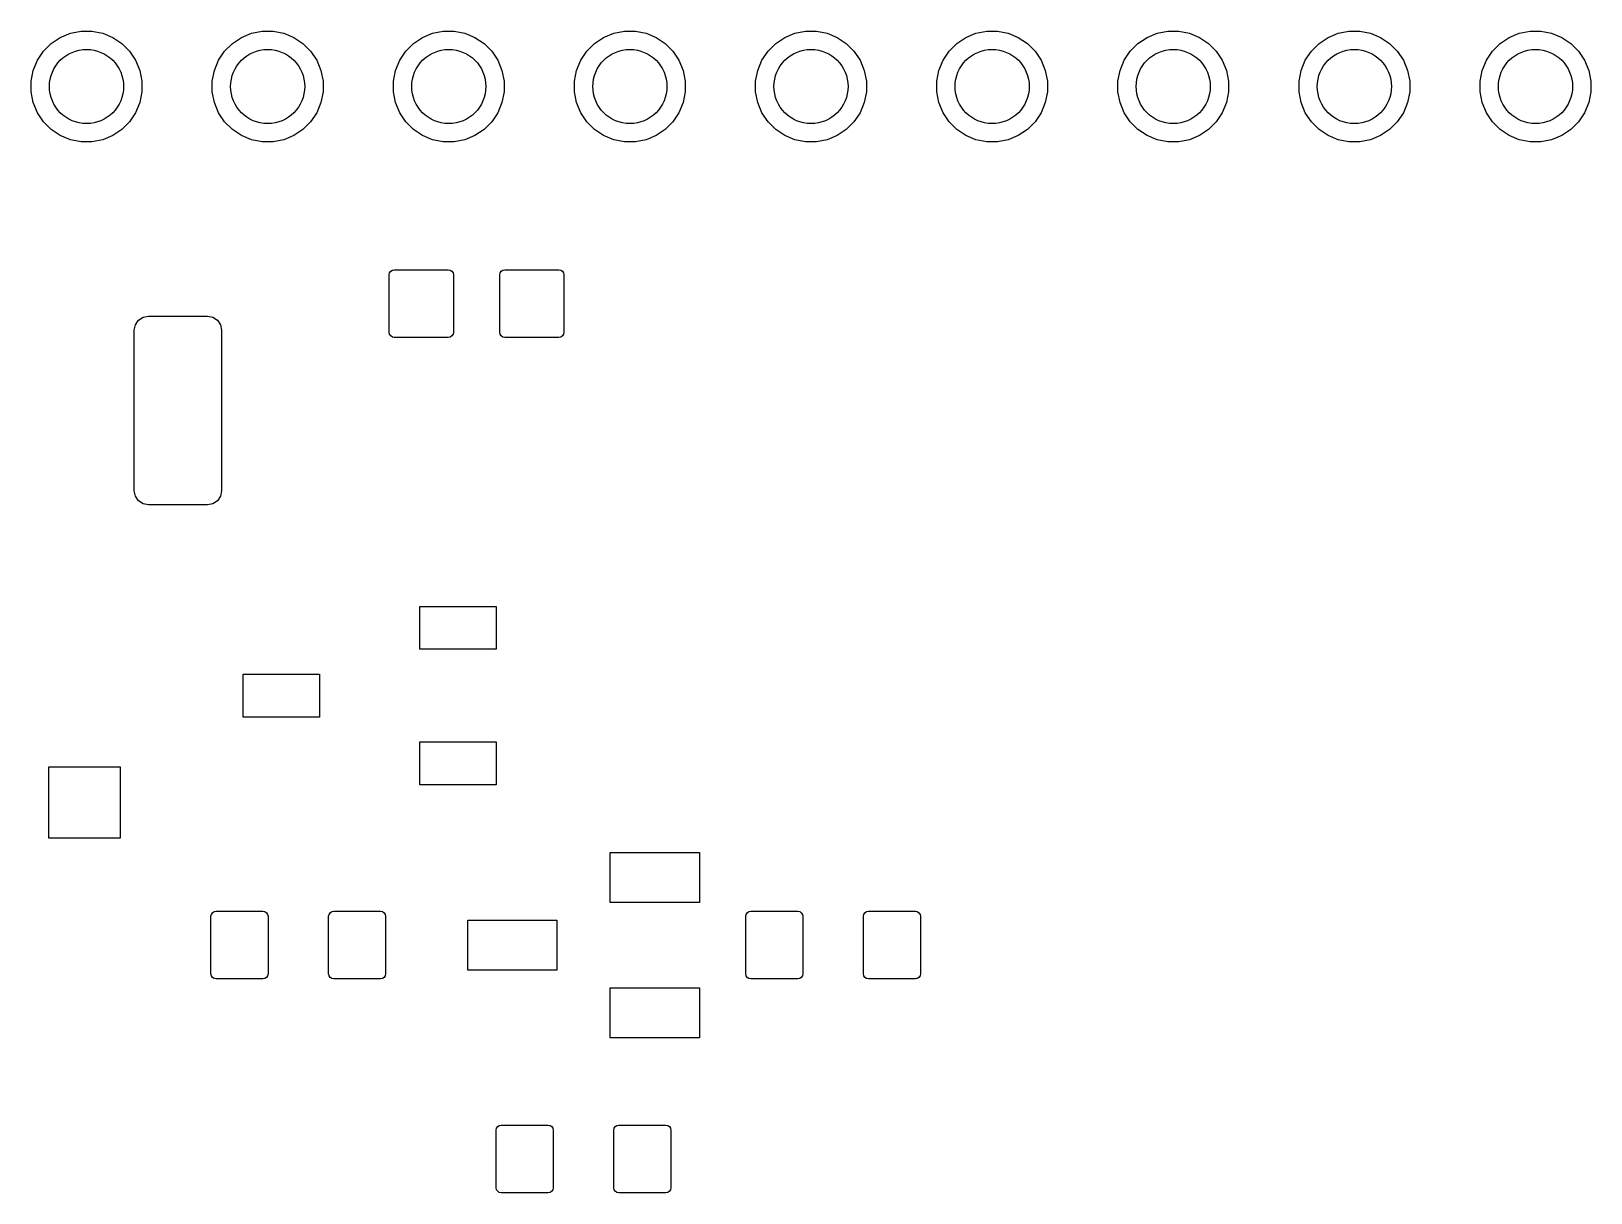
# Model space of a CAD drawing. Header units: inches. Extents: x 4.52 to 7.77, y -6.01 to -2.23.
# Drawn here: x 5.266 to 6.127, y -2.873 to -2.231 of the extents above; entities that cross this region are included whole.
import ezdxf

# ---------------------------------------------------------------- set-up
doc = ezdxf.new("R2010")
doc.units = ezdxf.units.IN
doc.header["$MEASUREMENT"] = 0
doc.layers.add('F.Mask', color=201, linetype='CONTINUOUS', true_color=0xd864ff)

msp = doc.modelspace()

# ---------------------------------------------------------------- linework, layer by layer
at = {"layer": 'F.Mask', "linetype": 'CONTINUOUS'}
for p, q in [((5.27272, -2.24253), (5.27698, -2.23827)), ((5.27698, -2.23827), (5.28198, -2.23493)), ((5.28198, -2.23493), (5.28754, -2.23262)), ((5.28754, -2.23262), (5.29345, -2.23145)), ((5.29345, -2.23145), (5.29947, -2.23145)), ((5.29947, -2.23145), (5.30537, -2.23262)), ((5.30537, -2.23262), (5.31093, -2.23493)), ((5.31093, -2.23493), (5.31594, -2.23827)), ((5.31594, -2.23827), (5.32019, -2.24253)), ((5.37272, -2.24253), (5.37698, -2.23827)), ((5.37698, -2.23827), (5.38198, -2.23493)), ((5.38198, -2.23493), (5.38754, -2.23262)), ((5.38754, -2.23262), (5.39345, -2.23145)), ((5.39345, -2.23145), (5.39947, -2.23145)), ((5.39947, -2.23145), (5.40537, -2.23262)), ((5.40537, -2.23262), (5.41093, -2.23493)), ((5.41093, -2.23493), (5.41594, -2.23827)), ((5.41594, -2.23827), (5.42019, -2.24253)), ((5.47272, -2.24253), (5.47698, -2.23827)), ((5.47698, -2.23827), (5.48198, -2.23493)), ((5.48198, -2.23493), (5.48754, -2.23262)), ((5.48754, -2.23262), (5.49345, -2.23145)), ((5.49345, -2.23145), (5.49947, -2.23145)), ((5.49947, -2.23145), (5.50537, -2.23262)), ((5.50537, -2.23262), (5.51093, -2.23493)), ((5.51093, -2.23493), (5.51594, -2.23827)), ((5.51594, -2.23827), (5.52019, -2.24253)), ((5.57272, -2.24253), (5.57698, -2.23827)), ((5.57698, -2.23827), (5.58198, -2.23493)), ((5.58198, -2.23493), (5.58754, -2.23262)), ((5.58754, -2.23262), (5.59345, -2.23145)), ((5.59345, -2.23145), (5.59947, -2.23145)), ((5.59947, -2.23145), (5.60537, -2.23262)), ((5.60537, -2.23262), (5.61093, -2.23493)), ((5.61093, -2.23493), (5.61594, -2.23827)), ((5.61594, -2.23827), (5.62019, -2.24253)), ((5.67272, -2.24253), (5.67698, -2.23827)), ((5.67698, -2.23827), (5.68198, -2.23493)), ((5.68198, -2.23493), (5.68754, -2.23262)), ((5.68754, -2.23262), (5.69345, -2.23145)), ((5.69345, -2.23145), (5.69947, -2.23145)), ((5.69947, -2.23145), (5.70537, -2.23262)), ((5.70537, -2.23262), (5.71093, -2.23493)), ((5.71093, -2.23493), (5.71594, -2.23827)), ((5.71594, -2.23827), (5.72019, -2.24253)), ((5.77272, -2.24253), (5.77698, -2.23827)), ((5.77698, -2.23827), (5.78198, -2.23493)), ((5.78198, -2.23493), (5.78754, -2.23262)), ((5.78754, -2.23262), (5.79345, -2.23145)), ((5.79345, -2.23145), (5.79947, -2.23145)), ((5.79947, -2.23145), (5.80537, -2.23262)), ((5.80537, -2.23262), (5.81093, -2.23493)), ((5.81093, -2.23493), (5.81594, -2.23827)), ((5.81594, -2.23827), (5.82019, -2.24253)), ((5.87272, -2.24253), (5.87698, -2.23827)), ((5.87698, -2.23827), (5.88198, -2.23493)), ((5.88198, -2.23493), (5.88754, -2.23262)), ((5.88754, -2.23262), (5.89345, -2.23145)), ((5.89345, -2.23145), (5.89947, -2.23145)), ((5.89947, -2.23145), (5.90537, -2.23262)), ((5.90537, -2.23262), (5.91093, -2.23493)), ((5.91093, -2.23493), (5.91594, -2.23827)), ((5.91594, -2.23827), (5.92019, -2.24253)), ((5.97272, -2.24253), (5.97698, -2.23827)), ((5.97698, -2.23827), (5.98198, -2.23493)), ((5.98198, -2.23493), (5.98754, -2.23262)), ((5.98754, -2.23262), (5.99345, -2.23145)), ((5.99345, -2.23145), (5.99947, -2.23145)), ((5.99947, -2.23145), (6.00537, -2.23262)), ((6.00537, -2.23262), (6.01093, -2.23493)), ((6.01093, -2.23493), (6.01594, -2.23827)), ((6.01594, -2.23827), (6.02019, -2.24253)), ((6.07272, -2.24253), (6.07698, -2.23827)), ((6.07698, -2.23827), (6.08198, -2.23493)), ((6.08198, -2.23493), (6.08754, -2.23262)), ((6.08754, -2.23262), (6.09345, -2.23145)), ((6.09345, -2.23145), (6.09947, -2.23145)), ((6.09947, -2.23145), (6.10537, -2.23262)), ((6.10537, -2.23262), (6.11093, -2.23493)), ((6.11093, -2.23493), (6.11594, -2.23827)), ((6.11594, -2.23827), (6.12019, -2.24253)), ((5.26937, -2.24753), (5.27272, -2.24253)), ((5.32019, -2.24253), (5.32354, -2.24753)), ((5.36937, -2.24753), (5.37272, -2.24253)), ((5.42019, -2.24253), (5.42354, -2.24753)), ((5.46937, -2.24753), (5.47272, -2.24253)), ((5.52019, -2.24253), (5.52354, -2.24753)), ((5.56937, -2.24753), (5.57272, -2.24253)), ((5.62019, -2.24253), (5.62354, -2.24753)), ((5.66937, -2.24753), (5.67272, -2.24253)), ((5.72019, -2.24253), (5.72354, -2.24753)), ((5.76937, -2.24753), (5.77272, -2.24253)), ((5.82019, -2.24253), (5.82354, -2.24753)), ((5.86937, -2.24753), (5.87272, -2.24253)), ((5.92019, -2.24253), (5.92354, -2.24753)), ((5.96937, -2.24753), (5.97272, -2.24253)), ((6.02019, -2.24253), (6.02354, -2.24753)), ((6.06937, -2.24753), (6.07272, -2.24253)), ((6.12019, -2.24253), (6.12354, -2.24753)), ((5.2659, -2.259), (5.26707, -2.25309)), ((5.26707, -2.25309), (5.26937, -2.24753)), ((5.32354, -2.24753), (5.32584, -2.25309)), ((5.32584, -2.25309), (5.32702, -2.259)), ((5.3659, -2.259), (5.36707, -2.25309)), ((5.36707, -2.25309), (5.36937, -2.24753)), ((5.42354, -2.24753), (5.42584, -2.25309)), ((5.42584, -2.25309), (5.42702, -2.259)), ((5.4659, -2.259), (5.46707, -2.25309)), ((5.46707, -2.25309), (5.46937, -2.24753)), ((5.52354, -2.24753), (5.52584, -2.25309)), ((5.52584, -2.25309), (5.52702, -2.259)), ((5.5659, -2.259), (5.56707, -2.25309)), ((5.56707, -2.25309), (5.56937, -2.24753)), ((5.62354, -2.24753), (5.62584, -2.25309)), ((5.62584, -2.25309), (5.62702, -2.259)), ((5.6659, -2.259), (5.66707, -2.25309)), ((5.66707, -2.25309), (5.66937, -2.24753)), ((5.72354, -2.24753), (5.72584, -2.25309)), ((5.72584, -2.25309), (5.72702, -2.259)), ((5.7659, -2.259), (5.76707, -2.25309)), ((5.76707, -2.25309), (5.76937, -2.24753)), ((5.82354, -2.24753), (5.82584, -2.25309)), ((5.82584, -2.25309), (5.82702, -2.259)), ((5.8659, -2.259), (5.86707, -2.25309)), ((5.86707, -2.25309), (5.86937, -2.24753)), ((5.92354, -2.24753), (5.92584, -2.25309)), ((5.92584, -2.25309), (5.92702, -2.259)), ((5.9659, -2.259), (5.96707, -2.25309)), ((5.96707, -2.25309), (5.96937, -2.24753)), ((6.02354, -2.24753), (6.02584, -2.25309)), ((6.02584, -2.25309), (6.02702, -2.259)), ((6.0659, -2.259), (6.06707, -2.25309)), ((6.06707, -2.25309), (6.06937, -2.24753)), ((6.12354, -2.24753), (6.12584, -2.25309)), ((6.12584, -2.25309), (6.12702, -2.259)), ((5.2659, -2.26502), (5.2659, -2.259)), ((5.32702, -2.259), (5.32702, -2.26502)), ((5.3659, -2.26502), (5.3659, -2.259)), ((5.42702, -2.259), (5.42702, -2.26502)), ((5.4659, -2.26502), (5.4659, -2.259)), ((5.52702, -2.259), (5.52702, -2.26502)), ((5.5659, -2.26502), (5.5659, -2.259)), ((5.62702, -2.259), (5.62702, -2.26502)), ((5.6659, -2.26502), (5.6659, -2.259)), ((5.72702, -2.259), (5.72702, -2.26502)), ((5.7659, -2.26502), (5.7659, -2.259)), ((5.82702, -2.259), (5.82702, -2.26502)), ((5.8659, -2.26502), (5.8659, -2.259)), ((5.92702, -2.259), (5.92702, -2.26502)), ((5.9659, -2.26502), (5.9659, -2.259)), ((6.02702, -2.259), (6.02702, -2.26502)), ((6.0659, -2.26502), (6.0659, -2.259)), ((6.12702, -2.259), (6.12702, -2.26502)), ((5.26707, -2.27092), (5.2659, -2.26502)), ((5.26937, -2.27648), (5.26707, -2.27092)), ((5.32584, -2.27092), (5.32354, -2.27648)), ((5.32702, -2.26502), (5.32584, -2.27092)), ((5.36707, -2.27092), (5.3659, -2.26502)), ((5.36937, -2.27648), (5.36707, -2.27092)), ((5.42584, -2.27092), (5.42354, -2.27648)), ((5.42702, -2.26502), (5.42584, -2.27092)), ((5.46707, -2.27092), (5.4659, -2.26502)), ((5.46937, -2.27648), (5.46707, -2.27092)), ((5.52584, -2.27092), (5.52354, -2.27648)), ((5.52702, -2.26502), (5.52584, -2.27092)), ((5.56707, -2.27092), (5.5659, -2.26502)), ((5.56937, -2.27648), (5.56707, -2.27092)), ((5.62584, -2.27092), (5.62354, -2.27648)), ((5.62702, -2.26502), (5.62584, -2.27092)), ((5.66707, -2.27092), (5.6659, -2.26502)), ((5.66937, -2.27648), (5.66707, -2.27092)), ((5.72584, -2.27092), (5.72354, -2.27648)), ((5.72702, -2.26502), (5.72584, -2.27092)), ((5.76707, -2.27092), (5.7659, -2.26502)), ((5.76937, -2.27648), (5.76707, -2.27092)), ((5.82584, -2.27092), (5.82354, -2.27648)), ((5.82702, -2.26502), (5.82584, -2.27092)), ((5.86707, -2.27092), (5.8659, -2.26502)), ((5.86937, -2.27648), (5.86707, -2.27092)), ((5.92584, -2.27092), (5.92354, -2.27648)), ((5.92702, -2.26502), (5.92584, -2.27092)), ((5.96707, -2.27092), (5.9659, -2.26502)), ((5.96937, -2.27648), (5.96707, -2.27092)), ((6.02584, -2.27092), (6.02354, -2.27648)), ((6.02702, -2.26502), (6.02584, -2.27092)), ((6.06707, -2.27092), (6.0659, -2.26502)), ((6.06937, -2.27648), (6.06707, -2.27092)), ((6.12584, -2.27092), (6.12354, -2.27648)), ((6.12702, -2.26502), (6.12584, -2.27092)), ((5.27272, -2.28149), (5.26937, -2.27648)), ((5.27698, -2.28575), (5.27272, -2.28149)), ((5.32019, -2.28149), (5.31594, -2.28575)), ((5.32354, -2.27648), (5.32019, -2.28149)), ((5.37272, -2.28149), (5.36937, -2.27648)), ((5.37698, -2.28575), (5.37272, -2.28149)), ((5.42019, -2.28149), (5.41594, -2.28575)), ((5.42354, -2.27648), (5.42019, -2.28149)), ((5.47272, -2.28149), (5.46937, -2.27648)), ((5.47698, -2.28575), (5.47272, -2.28149)), ((5.52019, -2.28149), (5.51594, -2.28575)), ((5.52354, -2.27648), (5.52019, -2.28149)), ((5.57272, -2.28149), (5.56937, -2.27648)), ((5.57698, -2.28575), (5.57272, -2.28149)), ((5.62019, -2.28149), (5.61594, -2.28575)), ((5.62354, -2.27648), (5.62019, -2.28149)), ((5.67272, -2.28149), (5.66937, -2.27648)), ((5.67698, -2.28575), (5.67272, -2.28149)), ((5.72019, -2.28149), (5.71594, -2.28575)), ((5.72354, -2.27648), (5.72019, -2.28149)), ((5.77272, -2.28149), (5.76937, -2.27648)), ((5.77698, -2.28575), (5.77272, -2.28149)), ((5.82019, -2.28149), (5.81594, -2.28575)), ((5.82354, -2.27648), (5.82019, -2.28149)), ((5.87272, -2.28149), (5.86937, -2.27648)), ((5.87698, -2.28575), (5.87272, -2.28149)), ((5.92019, -2.28149), (5.91594, -2.28575)), ((5.92354, -2.27648), (5.92019, -2.28149)), ((5.97272, -2.28149), (5.96937, -2.27648)), ((5.97698, -2.28575), (5.97272, -2.28149)), ((6.02019, -2.28149), (6.01594, -2.28575)), ((6.02354, -2.27648), (6.02019, -2.28149)), ((6.07272, -2.28149), (6.06937, -2.27648)), ((6.07698, -2.28575), (6.07272, -2.28149)), ((6.12019, -2.28149), (6.11594, -2.28575)), ((6.12354, -2.27648), (6.12019, -2.28149)), ((5.28198, -2.28909), (5.27698, -2.28575)), ((5.28754, -2.29139), (5.28198, -2.28909)), ((5.31093, -2.28909), (5.30537, -2.29139)), ((5.31594, -2.28575), (5.31093, -2.28909)), ((5.38198, -2.28909), (5.37698, -2.28575)), ((5.38754, -2.29139), (5.38198, -2.28909)), ((5.41093, -2.28909), (5.40537, -2.29139)), ((5.41594, -2.28575), (5.41093, -2.28909)), ((5.48198, -2.28909), (5.47698, -2.28575)), ((5.48754, -2.29139), (5.48198, -2.28909)), ((5.51093, -2.28909), (5.50537, -2.29139)), ((5.51594, -2.28575), (5.51093, -2.28909)), ((5.58198, -2.28909), (5.57698, -2.28575)), ((5.58754, -2.29139), (5.58198, -2.28909)), ((5.61093, -2.28909), (5.60537, -2.29139)), ((5.61594, -2.28575), (5.61093, -2.28909)), ((5.68198, -2.28909), (5.67698, -2.28575)), ((5.68754, -2.29139), (5.68198, -2.28909)), ((5.71093, -2.28909), (5.70537, -2.29139)), ((5.71594, -2.28575), (5.71093, -2.28909)), ((5.78198, -2.28909), (5.77698, -2.28575)), ((5.78754, -2.29139), (5.78198, -2.28909)), ((5.81093, -2.28909), (5.80537, -2.29139)), ((5.81594, -2.28575), (5.81093, -2.28909)), ((5.88198, -2.28909), (5.87698, -2.28575)), ((5.88754, -2.29139), (5.88198, -2.28909)), ((5.91093, -2.28909), (5.90537, -2.29139)), ((5.91594, -2.28575), (5.91093, -2.28909)), ((5.98198, -2.28909), (5.97698, -2.28575)), ((5.98754, -2.29139), (5.98198, -2.28909)), ((6.01093, -2.28909), (6.00537, -2.29139)), ((6.01594, -2.28575), (6.01093, -2.28909)), ((6.08198, -2.28909), (6.07698, -2.28575)), ((6.08754, -2.29139), (6.08198, -2.28909)), ((6.11093, -2.28909), (6.10537, -2.29139)), ((6.11594, -2.28575), (6.11093, -2.28909)), ((5.29345, -2.29257), (5.28754, -2.29139)), ((5.29947, -2.29257), (5.29345, -2.29257)), ((5.30537, -2.29139), (5.29947, -2.29257)), ((5.39345, -2.29257), (5.38754, -2.29139)), ((5.39947, -2.29257), (5.39345, -2.29257)), ((5.40537, -2.29139), (5.39947, -2.29257)), ((5.49345, -2.29257), (5.48754, -2.29139)), ((5.49947, -2.29257), (5.49345, -2.29257)), ((5.50537, -2.29139), (5.49947, -2.29257)), ((5.59345, -2.29257), (5.58754, -2.29139)), ((5.59947, -2.29257), (5.59345, -2.29257)), ((5.60537, -2.29139), (5.59947, -2.29257)), ((5.69345, -2.29257), (5.68754, -2.29139)), ((5.69947, -2.29257), (5.69345, -2.29257)), ((5.70537, -2.29139), (5.69947, -2.29257)), ((5.79345, -2.29257), (5.78754, -2.29139)), ((5.79947, -2.29257), (5.79345, -2.29257)), ((5.80537, -2.29139), (5.79947, -2.29257)), ((5.89345, -2.29257), (5.88754, -2.29139)), ((5.89947, -2.29257), (5.89345, -2.29257)), ((5.90537, -2.29139), (5.89947, -2.29257)), ((5.99345, -2.29257), (5.98754, -2.29139)), ((5.99947, -2.29257), (5.99345, -2.29257)), ((6.00537, -2.29139), (5.99947, -2.29257)), ((6.09345, -2.29257), (6.08754, -2.29139)), ((6.09947, -2.29257), (6.09345, -2.29257)), ((6.10537, -2.29139), (6.09947, -2.29257)), ((5.46358, -2.36599), (5.4638, -2.36492)), ((5.46358, -2.39779), (5.46358, -2.36599)), ((5.4638, -2.36492), (5.4644, -2.36401)), ((5.4644, -2.36401), (5.46531, -2.3634)), ((5.46531, -2.3634), (5.46639, -2.36319)), ((5.46639, -2.36319), (5.49621, -2.36319)), ((5.49621, -2.36319), (5.49729, -2.3634)), ((5.49729, -2.3634), (5.49819, -2.36401)), ((5.49819, -2.36401), (5.4988, -2.36492)), ((5.4988, -2.36492), (5.49902, -2.36599)), ((5.49902, -2.36599), (5.49902, -2.39779)), ((5.52461, -2.36599), (5.52482, -2.36492)), ((5.52461, -2.39779), (5.52461, -2.36599)), ((5.52482, -2.36492), (5.52543, -2.36401)), ((5.52543, -2.36401), (5.52634, -2.3634)), ((5.52634, -2.3634), (5.52741, -2.36319)), ((5.52741, -2.36319), (5.55724, -2.36319)), ((5.55724, -2.36319), (5.55831, -2.3634)), ((5.55831, -2.3634), (5.55922, -2.36401)), ((5.55922, -2.36401), (5.55983, -2.36492)), ((5.55983, -2.36492), (5.56004, -2.36599)), ((5.56004, -2.36599), (5.56004, -2.39779)), ((5.32283, -2.39661), (5.32343, -2.39361)), ((5.32343, -2.39361), (5.32513, -2.39107)), ((5.32513, -2.39107), (5.32767, -2.38938)), ((5.32767, -2.38938), (5.33066, -2.38878)), ((5.33066, -2.38878), (5.36324, -2.38878)), ((5.36324, -2.38878), (5.36623, -2.38938)), ((5.36623, -2.38938), (5.36877, -2.39107)), ((5.36877, -2.39107), (5.37047, -2.39361)), ((5.37047, -2.39361), (5.37106, -2.39661)), ((5.32283, -2.48528), (5.32283, -2.39661)), ((5.37106, -2.39661), (5.37106, -2.48528)), ((5.4638, -2.39886), (5.46358, -2.39779)), ((5.4644, -2.39977), (5.4638, -2.39886)), ((5.46531, -2.40038), (5.4644, -2.39977)), ((5.46639, -2.40059), (5.46531, -2.40038)), ((5.49621, -2.40059), (5.46639, -2.40059)), ((5.49729, -2.40038), (5.49621, -2.40059)), ((5.49819, -2.39977), (5.49729, -2.40038)), ((5.4988, -2.39886), (5.49819, -2.39977)), ((5.49902, -2.39779), (5.4988, -2.39886)), ((5.52482, -2.39886), (5.52461, -2.39779)), ((5.52543, -2.39977), (5.52482, -2.39886)), ((5.52634, -2.40038), (5.52543, -2.39977)), ((5.52741, -2.40059), (5.52634, -2.40038)), ((5.55724, -2.40059), (5.52741, -2.40059)), ((5.55831, -2.40038), (5.55724, -2.40059)), ((5.55922, -2.39977), (5.55831, -2.40038)), ((5.55983, -2.39886), (5.55922, -2.39977)), ((5.56004, -2.39779), (5.55983, -2.39886)), ((5.32343, -2.48828), (5.32283, -2.48528)), ((5.32513, -2.49082), (5.32343, -2.48828)), ((5.37047, -2.48828), (5.36877, -2.49082)), ((5.37106, -2.48528), (5.37047, -2.48828)), ((5.32767, -2.49251), (5.32513, -2.49082)), ((5.33066, -2.49311), (5.32767, -2.49251)), ((5.36324, -2.49311), (5.33066, -2.49311)), ((5.36623, -2.49251), (5.36324, -2.49311)), ((5.36877, -2.49082), (5.36623, -2.49251)), ((5.48051, -2.57283), (5.48051, -2.54921)), ((5.48051, -2.54921), (5.52264, -2.54921)), ((5.52264, -2.54921), (5.52264, -2.57283)), ((5.52264, -2.57283), (5.48051, -2.57283)), ((5.38287, -2.61024), (5.38287, -2.58661)), ((5.38287, -2.58661), (5.425, -2.58661)), ((5.425, -2.58661), (5.425, -2.61024)), ((5.425, -2.61024), (5.38287, -2.61024)), ((5.48051, -2.64764), (5.48051, -2.62402)), ((5.48051, -2.62402), (5.52264, -2.62402)), ((5.52264, -2.62402), (5.52264, -2.64764)), ((5.27559, -2.67717), (5.27559, -2.6378)), ((5.27559, -2.6378), (5.31496, -2.6378)), ((5.31496, -2.6378), (5.31496, -2.67717)), ((5.52264, -2.64764), (5.48051, -2.64764)), ((5.31496, -2.67717), (5.27559, -2.67717)), ((5.58563, -2.7126), (5.58563, -2.68504)), ((5.58563, -2.68504), (5.63484, -2.68504)), ((5.63484, -2.68504), (5.63484, -2.7126)), ((5.36516, -2.72032), (5.36537, -2.71925)), ((5.36516, -2.75212), (5.36516, -2.72032)), ((5.36537, -2.71925), (5.36598, -2.71834)), ((5.36598, -2.71834), (5.36689, -2.71773)), ((5.36689, -2.71773), (5.36796, -2.71752)), ((5.36796, -2.71752), (5.39385, -2.71752)), ((5.39385, -2.71752), (5.39492, -2.71773)), ((5.39492, -2.71773), (5.39583, -2.71834)), ((5.39583, -2.71834), (5.39644, -2.71925)), ((5.39644, -2.71925), (5.39665, -2.72032)), ((5.39665, -2.72032), (5.39665, -2.75212)), ((5.43012, -2.72032), (5.43033, -2.71925)), ((5.43012, -2.75212), (5.43012, -2.72032)), ((5.43033, -2.71925), (5.43094, -2.71834)), ((5.43094, -2.71834), (5.43185, -2.71773)), ((5.43185, -2.71773), (5.43292, -2.71752)), ((5.43292, -2.71752), (5.45881, -2.71752)), ((5.45881, -2.71752), (5.45988, -2.71773)), ((5.45988, -2.71773), (5.46079, -2.71834)), ((5.46079, -2.71834), (5.4614, -2.71925)), ((5.4614, -2.71925), (5.46161, -2.72032)), ((5.46161, -2.72032), (5.46161, -2.75212)), ((5.63484, -2.7126), (5.58563, -2.7126)), ((5.66043, -2.72032), (5.66065, -2.71925)), ((5.66043, -2.75212), (5.66043, -2.72032)), ((5.66065, -2.71925), (5.66125, -2.71834)), ((5.66125, -2.71834), (5.66216, -2.71773)), ((5.66216, -2.71773), (5.66324, -2.71752)), ((5.66324, -2.71752), (5.68913, -2.71752)), ((5.68913, -2.71752), (5.6902, -2.71773)), ((5.6902, -2.71773), (5.69111, -2.71834)), ((5.69111, -2.71834), (5.69172, -2.71925)), ((5.69172, -2.71925), (5.69193, -2.72032)), ((5.69193, -2.72032), (5.69193, -2.75212)), ((5.72539, -2.72032), (5.72561, -2.71925)), ((5.72539, -2.75212), (5.72539, -2.72032)), ((5.72561, -2.71925), (5.72621, -2.71834)), ((5.72621, -2.71834), (5.72712, -2.71773)), ((5.72712, -2.71773), (5.7282, -2.71752)), ((5.7282, -2.71752), (5.75409, -2.71752)), ((5.75409, -2.71752), (5.75516, -2.71773)), ((5.75516, -2.71773), (5.75607, -2.71834)), ((5.75607, -2.71834), (5.75668, -2.71925)), ((5.75668, -2.71925), (5.75689, -2.72032)), ((5.75689, -2.72032), (5.75689, -2.75212)), ((5.50689, -2.75), (5.50689, -2.72244)), ((5.50689, -2.72244), (5.5561, -2.72244)), ((5.5561, -2.72244), (5.5561, -2.75)), ((5.36537, -2.75319), (5.36516, -2.75212)), ((5.36598, -2.7541), (5.36537, -2.75319)), ((5.36689, -2.75471), (5.36598, -2.7541)), ((5.36796, -2.75492), (5.36689, -2.75471)), ((5.39385, -2.75492), (5.36796, -2.75492)), ((5.39492, -2.75471), (5.39385, -2.75492)), ((5.39583, -2.7541), (5.39492, -2.75471)), ((5.39644, -2.75319), (5.39583, -2.7541)), ((5.39665, -2.75212), (5.39644, -2.75319)), ((5.43033, -2.75319), (5.43012, -2.75212)), ((5.43094, -2.7541), (5.43033, -2.75319)), ((5.43185, -2.75471), (5.43094, -2.7541)), ((5.43292, -2.75492), (5.43185, -2.75471)), ((5.45881, -2.75492), (5.43292, -2.75492)), ((5.45988, -2.75471), (5.45881, -2.75492)), ((5.46079, -2.7541), (5.45988, -2.75471)), ((5.4614, -2.75319), (5.46079, -2.7541)), ((5.46161, -2.75212), (5.4614, -2.75319)), ((5.5561, -2.75), (5.50689, -2.75)), ((5.66065, -2.75319), (5.66043, -2.75212)), ((5.66125, -2.7541), (5.66065, -2.75319)), ((5.66216, -2.75471), (5.66125, -2.7541)), ((5.66324, -2.75492), (5.66216, -2.75471)), ((5.68913, -2.75492), (5.66324, -2.75492)), ((5.6902, -2.75471), (5.68913, -2.75492)), ((5.69111, -2.7541), (5.6902, -2.75471)), ((5.69172, -2.75319), (5.69111, -2.7541)), ((5.69193, -2.75212), (5.69172, -2.75319)), ((5.72561, -2.75319), (5.72539, -2.75212)), ((5.72621, -2.7541), (5.72561, -2.75319)), ((5.72712, -2.75471), (5.72621, -2.7541)), ((5.7282, -2.75492), (5.72712, -2.75471)), ((5.75409, -2.75492), (5.7282, -2.75492)), ((5.75516, -2.75471), (5.75409, -2.75492)), ((5.75607, -2.7541), (5.75516, -2.75471)), ((5.75668, -2.75319), (5.75607, -2.7541)), ((5.75689, -2.75212), (5.75668, -2.75319)), ((5.58563, -2.7874), (5.58563, -2.75984)), ((5.58563, -2.75984), (5.63484, -2.75984)), ((5.63484, -2.75984), (5.63484, -2.7874)), ((5.63484, -2.7874), (5.58563, -2.7874)), ((5.52264, -2.83843), (5.52285, -2.83736)), ((5.52264, -2.87023), (5.52264, -2.83843)), ((5.52285, -2.83736), (5.52346, -2.83645)), ((5.52346, -2.83645), (5.52437, -2.83584)), ((5.52437, -2.83584), (5.52544, -2.83563)), ((5.52544, -2.83563), (5.55133, -2.83563)), ((5.55133, -2.83563), (5.5524, -2.83584)), ((5.5524, -2.83584), (5.55331, -2.83645)), ((5.55331, -2.83645), (5.55392, -2.83736)), ((5.55392, -2.83736), (5.55413, -2.83843)), ((5.55413, -2.83843), (5.55413, -2.87023)), ((5.5876, -2.83843), (5.58781, -2.83736)), ((5.5876, -2.87023), (5.5876, -2.83843)), ((5.58781, -2.83736), (5.58842, -2.83645)), ((5.58842, -2.83645), (5.58933, -2.83584)), ((5.58933, -2.83584), (5.5904, -2.83563)), ((5.5904, -2.83563), (5.61629, -2.83563)), ((5.61629, -2.83563), (5.61736, -2.83584)), ((5.61736, -2.83584), (5.61827, -2.83645)), ((5.61827, -2.83645), (5.61888, -2.83736)), ((5.61888, -2.83736), (5.61909, -2.83843)), ((5.61909, -2.83843), (5.61909, -2.87023)), ((5.52285, -2.8713), (5.52264, -2.87023)), ((5.52346, -2.87221), (5.52285, -2.8713)), ((5.52437, -2.87282), (5.52346, -2.87221)), ((5.52544, -2.87303), (5.52437, -2.87282)), ((5.55133, -2.87303), (5.52544, -2.87303)), ((5.5524, -2.87282), (5.55133, -2.87303)), ((5.55331, -2.87221), (5.5524, -2.87282)), ((5.55392, -2.8713), (5.55331, -2.87221)), ((5.55413, -2.87023), (5.55392, -2.8713)), ((5.58781, -2.8713), (5.5876, -2.87023)), ((5.58842, -2.87221), (5.58781, -2.8713)), ((5.58933, -2.87282), (5.58842, -2.87221)), ((5.5904, -2.87303), (5.58933, -2.87282)), ((5.61629, -2.87303), (5.5904, -2.87303)), ((5.61736, -2.87282), (5.61629, -2.87303)), ((5.61827, -2.87221), (5.61736, -2.87282)), ((5.61888, -2.8713), (5.61827, -2.87221)), ((5.61909, -2.87023), (5.61888, -2.8713))]:
    msp.add_line(p, q, dxfattribs=at)
at = {"layer": 'F.Mask'}
for centre in [(5.29646, -2.26201), (5.29646, -2.26201), (5.39646, -2.26201), (5.39646, -2.26201), (5.49646, -2.26201), (5.49646, -2.26201), (5.59646, -2.26201), (5.59646, -2.26201), (5.69646, -2.26201), (5.69646, -2.26201), (5.79646, -2.26201), (5.79646, -2.26201), (5.89646, -2.26201), (5.89646, -2.26201), (5.99646, -2.26201), (5.99646, -2.26201), (6.09646, -2.26201), (6.09646, -2.26201)]:
    msp.add_circle(centre, 0.02047, dxfattribs=at)

doc.saveas('drawing.dxf')
